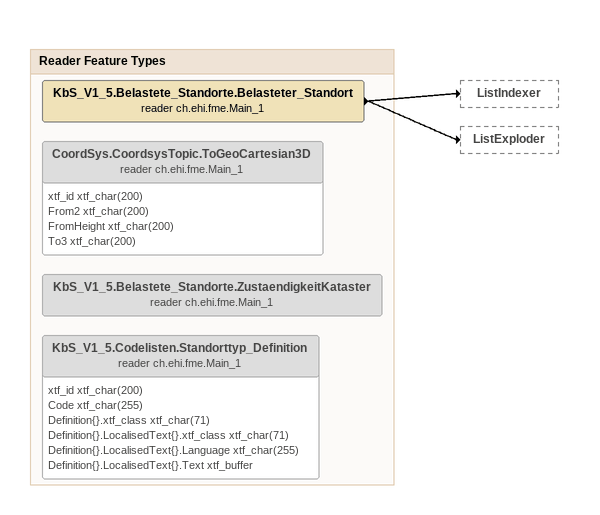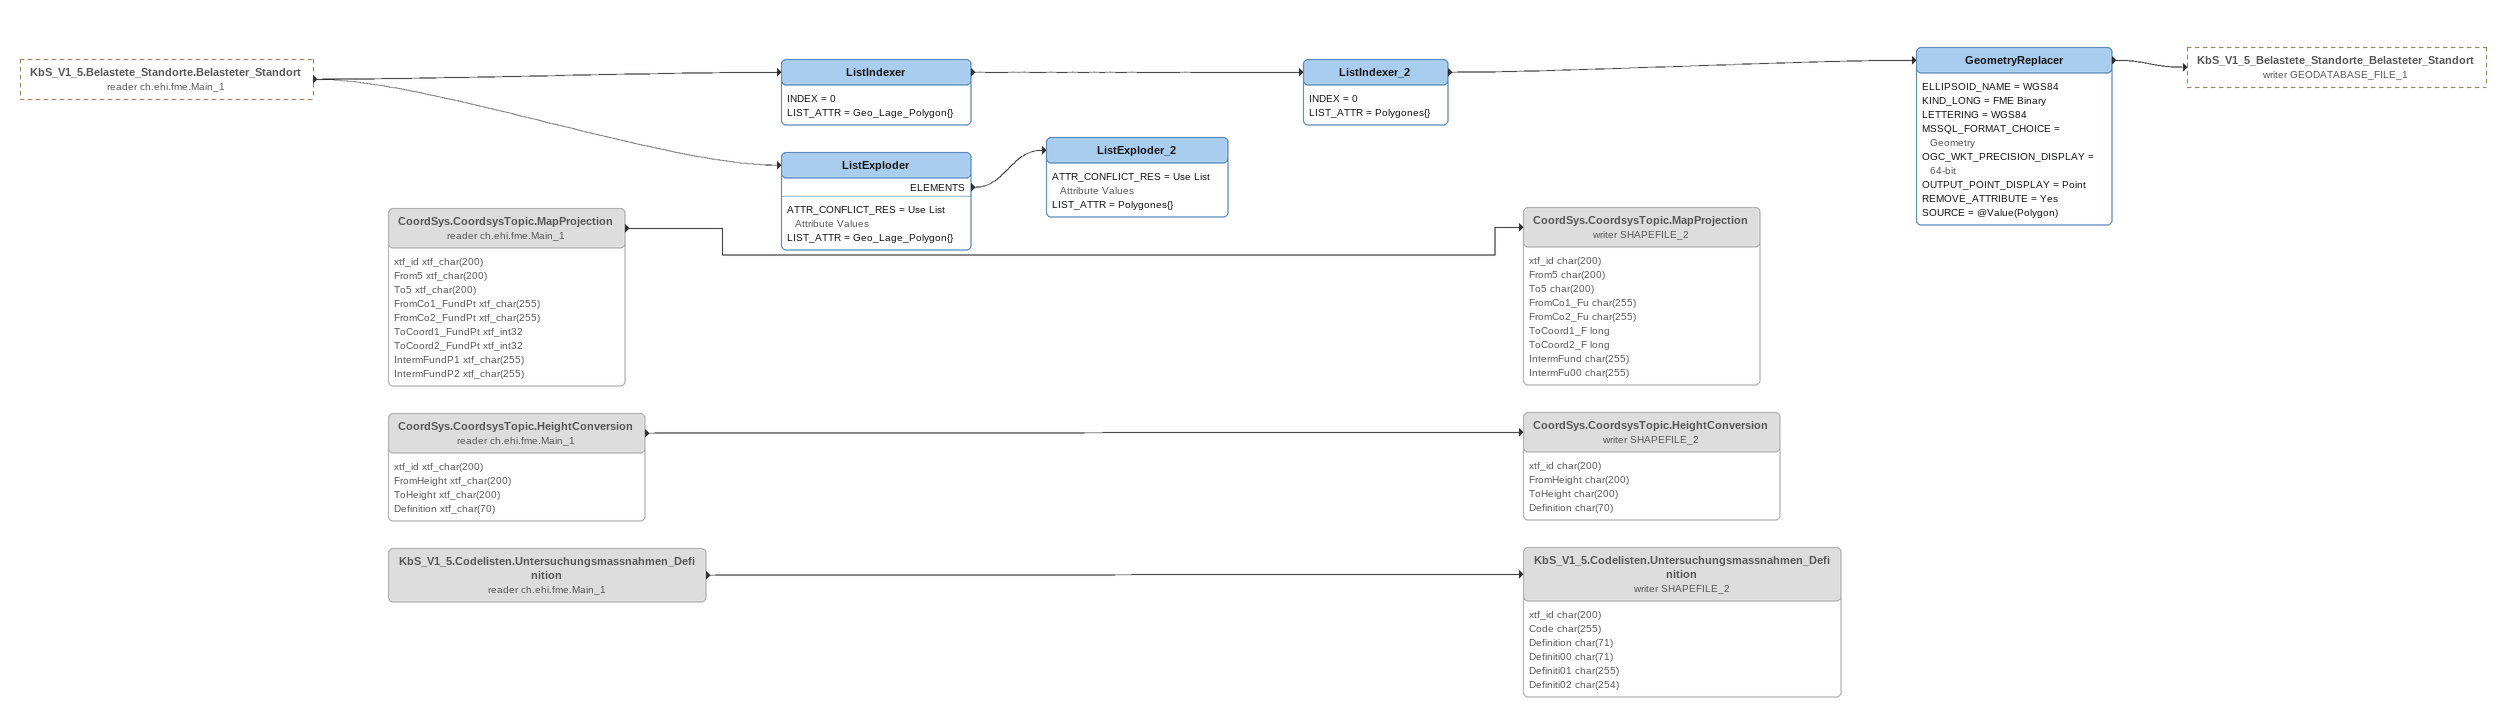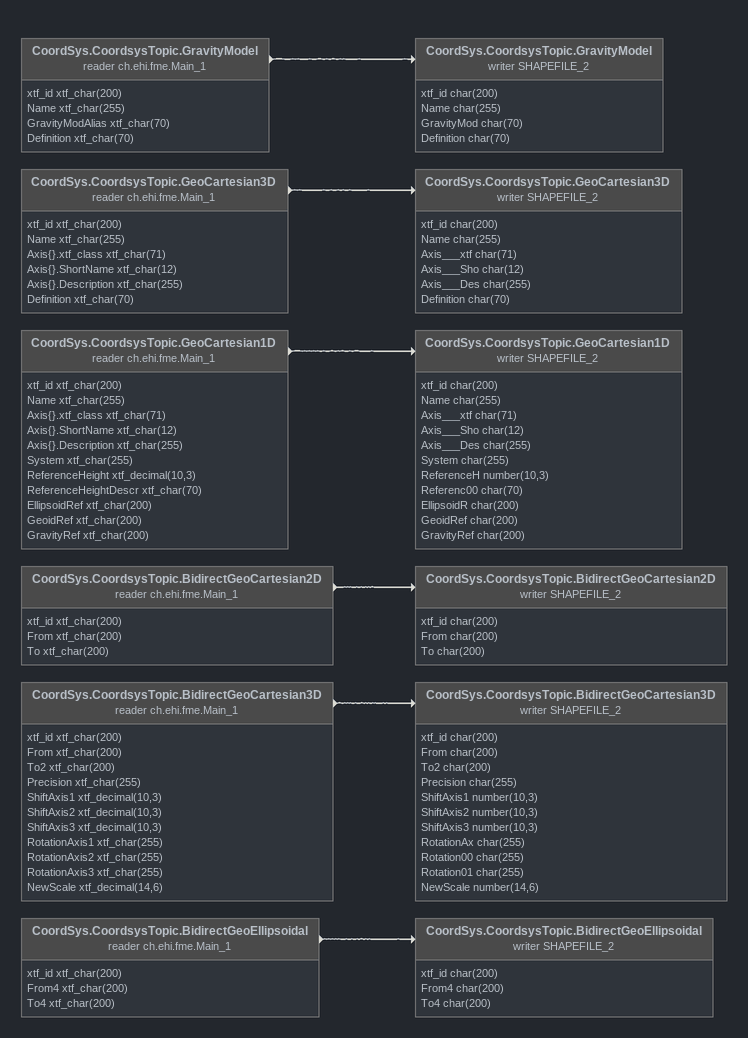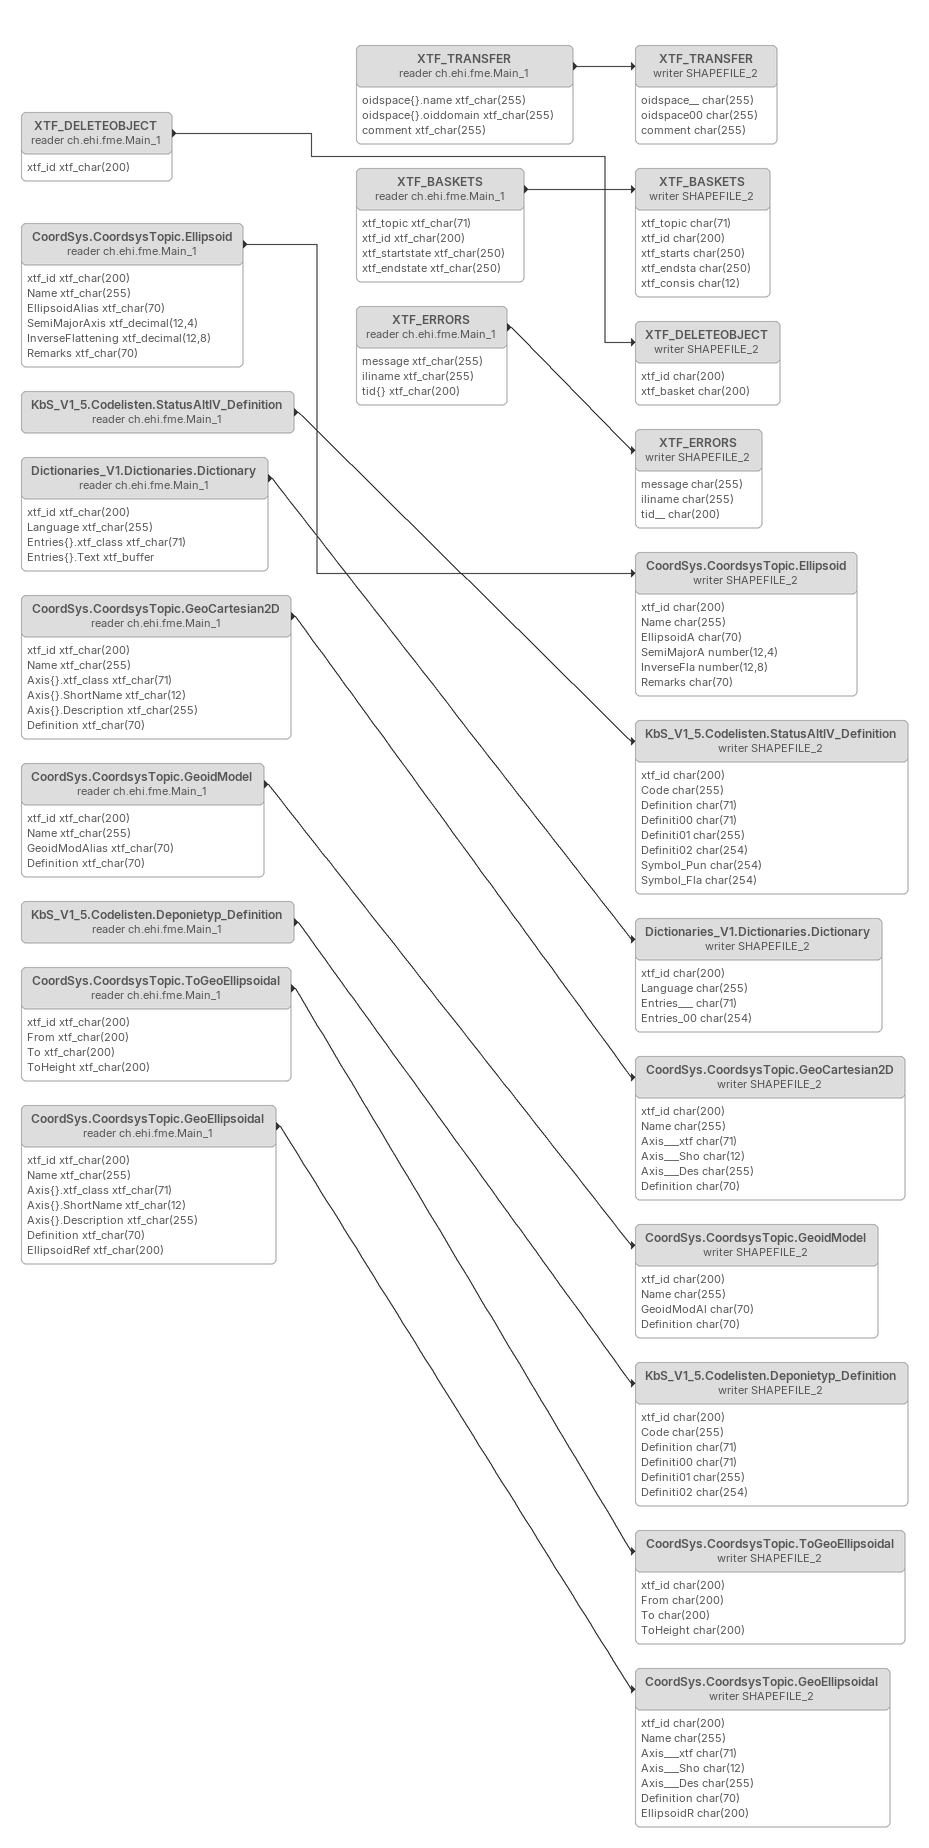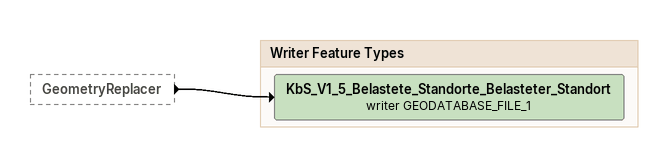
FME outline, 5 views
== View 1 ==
Bookmark: Reader Feature Types
KbS_V1_5.Belastete_Standorte.Belasteter_Standort (reader ch.ehi.fme.Main_1)
    -> ListIndexer
    -> ListExploder
KbS_V1_5.Belastete_Standorte.ZustaendigkeitKataster (reader ch.ehi.fme.Main_1) [off]
CoordSys.CoordsysTopic.ToGeoCartesian3D (reader ch.ehi.fme.Main_1) [off]
    attributes: xtf_id xtf_char(200), From2 xtf_char(200), FromHeight xtf_char(200), To3 xtf_char(200)
KbS_V1_5.Codelisten.Standorttyp_Definition (reader ch.ehi.fme.Main_1) [off]
    attributes: xtf_id xtf_char(200), Code xtf_char(255), Definition{}.xtf_class xtf_char(71), Definition{}.LocalisedText{}.xtf_class xtf_char(71), Definition{}.LocalisedText{}.Language xtf_char(255), Definition{}.LocalisedText{}.Text xtf_buffer

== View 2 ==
KbS_V1_5.Belastete_Standorte.Belasteter_Standort (reader ch.ehi.fme.Main_1) [outside]
    -> ListIndexer
    -> ListExploder
ListIndexer
    INDEX = 0
    LIST_ATTR = Geo_Lage_Polygon{}
    -> ListIndexer_2
ListIndexer_2
    INDEX = 0
    LIST_ATTR = Polygones{}
    -> GeometryReplacer
GeometryReplacer
    ELLIPSOID_NAME = WGS84
    KIND_LONG = FME Binary
    LETTERING = WGS84
    MSSQL_FORMAT_CHOICE = Geometry
    OGC_WKT_PRECISION_DISPLAY = 64-bit
    OUTPUT_POINT_DISPLAY = Point
    REMOVE_ATTRIBUTE = Yes
    SOURCE = @Value(Polygon)
    -> KbS_V1_5_Belastete_Standorte_Belasteter_Standort (writer GEODATABASE_FILE_1)
ListExploder
    ATTR_CONFLICT_RES = Use List Attribute Values
    LIST_ATTR = Geo_Lage_Polygon{}
    ELEMENTS -> ListExploder_2
ListExploder_2
    ATTR_CONFLICT_RES = Use List Attribute Values
    LIST_ATTR = Polygones{}
KbS_V1_5.Codelisten.Untersuchungsmassnahmen_Definition (reader ch.ehi.fme.Main_1) [off]
    -> KbS_V1_5.Codelisten.Untersuchungsmassnahmen_Definition (writer SHAPEFILE_2)
KbS_V1_5.Codelisten.Untersuchungsmassnahmen_Definition (writer SHAPEFILE_2) [off]
    attributes: xtf_id char(200), Code char(255), Definition char(71), Definiti00 char(71), Definiti01 char(255), Definiti02 char(254)
CoordSys.CoordsysTopic.MapProjection (reader ch.ehi.fme.Main_1) [off]
    attributes: xtf_id xtf_char(200), From5 xtf_char(200), To5 xtf_char(200), FromCo1_FundPt xtf_char(255), FromCo2_FundPt xtf_char(255), ToCoord1_FundPt xtf_int32, ToCoord2_FundPt xtf_int32, IntermFundP1 xtf_char(255), IntermFundP2 xtf_char(255)
    -> CoordSys.CoordsysTopic.MapProjection (writer SHAPEFILE_2)
CoordSys.CoordsysTopic.MapProjection (writer SHAPEFILE_2) [off]
    attributes: xtf_id char(200), From5 char(200), To5 char(200), FromCo1_Fu char(255), FromCo2_Fu char(255), ToCoord1_F long, ToCoord2_F long, IntermFund char(255), IntermFu00 char(255)
CoordSys.CoordsysTopic.HeightConversion (reader ch.ehi.fme.Main_1) [off]
    attributes: xtf_id xtf_char(200), FromHeight xtf_char(200), ToHeight xtf_char(200), Definition xtf_char(70)
    -> CoordSys.CoordsysTopic.HeightConversion (writer SHAPEFILE_2)
CoordSys.CoordsysTopic.HeightConversion (writer SHAPEFILE_2) [off]
    attributes: xtf_id char(200), FromHeight char(200), ToHeight char(200), Definition char(70)

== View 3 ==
CoordSys.CoordsysTopic.BidirectGeoCartesian2D (reader ch.ehi.fme.Main_1) [off]
    attributes: xtf_id xtf_char(200), From xtf_char(200), To xtf_char(200)
    -> CoordSys.CoordsysTopic.BidirectGeoCartesian2D (writer SHAPEFILE_2)
CoordSys.CoordsysTopic.BidirectGeoCartesian2D (writer SHAPEFILE_2) [off]
    attributes: xtf_id char(200), From char(200), To char(200)
CoordSys.CoordsysTopic.BidirectGeoCartesian3D (reader ch.ehi.fme.Main_1) [off]
    attributes: xtf_id xtf_char(200), From xtf_char(200), To2 xtf_char(200), Precision xtf_char(255), ShiftAxis1 xtf_decimal(10,3), ShiftAxis2 xtf_decimal(10,3), ShiftAxis3 xtf_decimal(10,3), RotationAxis1 xtf_char(255), RotationAxis2 xtf_char(255), RotationAxis3 xtf_char(255), NewScale xtf_decimal(14,6)
    -> CoordSys.CoordsysTopic.BidirectGeoCartesian3D (writer SHAPEFILE_2)
CoordSys.CoordsysTopic.BidirectGeoCartesian3D (writer SHAPEFILE_2) [off]
    attributes: xtf_id char(200), From char(200), To2 char(200), Precision char(255), ShiftAxis1 number(10,3), ShiftAxis2 number(10,3), ShiftAxis3 number(10,3), RotationAx char(255), Rotation00 char(255), Rotation01 char(255), NewScale number(14,6)
CoordSys.CoordsysTopic.BidirectGeoEllipsoidal (reader ch.ehi.fme.Main_1) [off]
    attributes: xtf_id xtf_char(200), From4 xtf_char(200), To4 xtf_char(200)
    -> CoordSys.CoordsysTopic.BidirectGeoEllipsoidal (writer SHAPEFILE_2)
CoordSys.CoordsysTopic.BidirectGeoEllipsoidal (writer SHAPEFILE_2) [off]
    attributes: xtf_id char(200), From4 char(200), To4 char(200)
CoordSys.CoordsysTopic.GravityModel (reader ch.ehi.fme.Main_1) [off]
    attributes: xtf_id xtf_char(200), Name xtf_char(255), GravityModAlias xtf_char(70), Definition xtf_char(70)
    -> CoordSys.CoordsysTopic.GravityModel (writer SHAPEFILE_2)
CoordSys.CoordsysTopic.GravityModel (writer SHAPEFILE_2) [off]
    attributes: xtf_id char(200), Name char(255), GravityMod char(70), Definition char(70)
CoordSys.CoordsysTopic.GeoCartesian3D (reader ch.ehi.fme.Main_1) [off]
    attributes: xtf_id xtf_char(200), Name xtf_char(255), Axis{}.xtf_class xtf_char(71), Axis{}.ShortName xtf_char(12), Axis{}.Description xtf_char(255), Definition xtf_char(70)
    -> CoordSys.CoordsysTopic.GeoCartesian3D (writer SHAPEFILE_2)
CoordSys.CoordsysTopic.GeoCartesian3D (writer SHAPEFILE_2) [off]
    attributes: xtf_id char(200), Name char(255), Axis___xtf char(71), Axis___Sho char(12), Axis___Des char(255), Definition char(70)
CoordSys.CoordsysTopic.GeoCartesian1D (reader ch.ehi.fme.Main_1) [off]
    attributes: xtf_id xtf_char(200), Name xtf_char(255), Axis{}.xtf_class xtf_char(71), Axis{}.ShortName xtf_char(12), Axis{}.Description xtf_char(255), System xtf_char(255), ReferenceHeight xtf_decimal(10,3), ReferenceHeightDescr xtf_char(70), EllipsoidRef xtf_char(200), GeoidRef xtf_char(200), GravityRef xtf_char(200)
    -> CoordSys.CoordsysTopic.GeoCartesian1D (writer SHAPEFILE_2)
CoordSys.CoordsysTopic.GeoCartesian1D (writer SHAPEFILE_2) [off]
    attributes: xtf_id char(200), Name char(255), Axis___xtf char(71), Axis___Sho char(12), Axis___Des char(255), System char(255), ReferenceH number(10,3), Referenc00 char(70), EllipsoidR char(200), GeoidRef char(200), GravityRef char(200)

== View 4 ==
KbS_V1_5.Codelisten.StatusAltlV_Definition (reader ch.ehi.fme.Main_1) [off]
    -> KbS_V1_5.Codelisten.StatusAltlV_Definition (writer SHAPEFILE_2)
KbS_V1_5.Codelisten.StatusAltlV_Definition (writer SHAPEFILE_2) [off]
    attributes: xtf_id char(200), Code char(255), Definition char(71), Definiti00 char(71), Definiti01 char(255), Definiti02 char(254), Symbol_Pun char(254), Symbol_Fla char(254)
Dictionaries_V1.Dictionaries.Dictionary (reader ch.ehi.fme.Main_1) [off]
    attributes: xtf_id xtf_char(200), Language xtf_char(255), Entries{}.xtf_class xtf_char(71), Entries{}.Text xtf_buffer
    -> Dictionaries_V1.Dictionaries.Dictionary (writer SHAPEFILE_2)
Dictionaries_V1.Dictionaries.Dictionary (writer SHAPEFILE_2) [off]
    attributes: xtf_id char(200), Language char(255), Entries___ char(71), Entries_00 char(254)
CoordSys.CoordsysTopic.GeoCartesian2D (reader ch.ehi.fme.Main_1) [off]
    attributes: xtf_id xtf_char(200), Name xtf_char(255), Axis{}.xtf_class xtf_char(71), Axis{}.ShortName xtf_char(12), Axis{}.Description xtf_char(255), Definition xtf_char(70)
    -> CoordSys.CoordsysTopic.GeoCartesian2D (writer SHAPEFILE_2)
CoordSys.CoordsysTopic.GeoCartesian2D (writer SHAPEFILE_2) [off]
    attributes: xtf_id char(200), Name char(255), Axis___xtf char(71), Axis___Sho char(12), Axis___Des char(255), Definition char(70)
CoordSys.CoordsysTopic.GeoidModel (reader ch.ehi.fme.Main_1) [off]
    attributes: xtf_id xtf_char(200), Name xtf_char(255), GeoidModAlias xtf_char(70), Definition xtf_char(70)
    -> CoordSys.CoordsysTopic.GeoidModel (writer SHAPEFILE_2)
CoordSys.CoordsysTopic.GeoidModel (writer SHAPEFILE_2) [off]
    attributes: xtf_id char(200), Name char(255), GeoidModAl char(70), Definition char(70)
KbS_V1_5.Codelisten.Deponietyp_Definition (reader ch.ehi.fme.Main_1) [off]
    -> KbS_V1_5.Codelisten.Deponietyp_Definition (writer SHAPEFILE_2)
KbS_V1_5.Codelisten.Deponietyp_Definition (writer SHAPEFILE_2) [off]
    attributes: xtf_id char(200), Code char(255), Definition char(71), Definiti00 char(71), Definiti01 char(255), Definiti02 char(254)
CoordSys.CoordsysTopic.ToGeoEllipsoidal (reader ch.ehi.fme.Main_1) [off]
    attributes: xtf_id xtf_char(200), From xtf_char(200), To xtf_char(200), ToHeight xtf_char(200)
    -> CoordSys.CoordsysTopic.ToGeoEllipsoidal (writer SHAPEFILE_2)
CoordSys.CoordsysTopic.ToGeoEllipsoidal (writer SHAPEFILE_2) [off]
    attributes: xtf_id char(200), From char(200), To char(200), ToHeight char(200)
CoordSys.CoordsysTopic.GeoEllipsoidal (reader ch.ehi.fme.Main_1) [off]
    attributes: xtf_id xtf_char(200), Name xtf_char(255), Axis{}.xtf_class xtf_char(71), Axis{}.ShortName xtf_char(12), Axis{}.Description xtf_char(255), Definition xtf_char(70), EllipsoidRef xtf_char(200)
    -> CoordSys.CoordsysTopic.GeoEllipsoidal (writer SHAPEFILE_2)
CoordSys.CoordsysTopic.GeoEllipsoidal (writer SHAPEFILE_2) [off]
    attributes: xtf_id char(200), Name char(255), Axis___xtf char(71), Axis___Sho char(12), Axis___Des char(255), Definition char(70), EllipsoidR char(200)
XTF_TRANSFER (reader ch.ehi.fme.Main_1) [off]
    attributes: oidspace{}.name xtf_char(255), oidspace{}.oiddomain xtf_char(255), comment xtf_char(255)
    -> XTF_TRANSFER (writer SHAPEFILE_2)
XTF_TRANSFER (writer SHAPEFILE_2) [off]
    attributes: oidspace__ char(255), oidspace00 char(255), comment char(255)
XTF_BASKETS (reader ch.ehi.fme.Main_1) [off]
    attributes: xtf_topic xtf_char(71), xtf_id xtf_char(200), xtf_startstate xtf_char(250), xtf_endstate xtf_char(250)
    -> XTF_BASKETS (writer SHAPEFILE_2)
XTF_BASKETS (writer SHAPEFILE_2) [off]
    attributes: xtf_topic char(71), xtf_id char(200), xtf_starts char(250), xtf_endsta char(250), xtf_consis char(12)
XTF_DELETEOBJECT (reader ch.ehi.fme.Main_1) [off]
    attributes: xtf_id xtf_char(200)
    -> XTF_DELETEOBJECT (writer SHAPEFILE_2)
XTF_DELETEOBJECT (writer SHAPEFILE_2) [off]
    attributes: xtf_id char(200), xtf_basket char(200)
XTF_ERRORS (reader ch.ehi.fme.Main_1) [off]
    attributes: message xtf_char(255), iliname xtf_char(255), tid{} xtf_char(200)
    -> XTF_ERRORS (writer SHAPEFILE_2)
XTF_ERRORS (writer SHAPEFILE_2) [off]
    attributes: message char(255), iliname char(255), tid__ char(200)
CoordSys.CoordsysTopic.Ellipsoid (reader ch.ehi.fme.Main_1) [off]
    attributes: xtf_id xtf_char(200), Name xtf_char(255), EllipsoidAlias xtf_char(70), SemiMajorAxis xtf_decimal(12,4), InverseFlattening xtf_decimal(12,8), Remarks xtf_char(70)
    -> CoordSys.CoordsysTopic.Ellipsoid (writer SHAPEFILE_2)
CoordSys.CoordsysTopic.Ellipsoid (writer SHAPEFILE_2) [off]
    attributes: xtf_id char(200), Name char(255), EllipsoidA char(70), SemiMajorA number(12,4), InverseFla number(12,8), Remarks char(70)

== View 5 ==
GeometryReplacer [outside]
    -> KbS_V1_5_Belastete_Standorte_Belasteter_Standort (writer GEODATABASE_FILE_1)

Bookmark: Writer Feature Types
KbS_V1_5_Belastete_Standorte_Belasteter_Standort (writer GEODATABASE_FILE_1)
